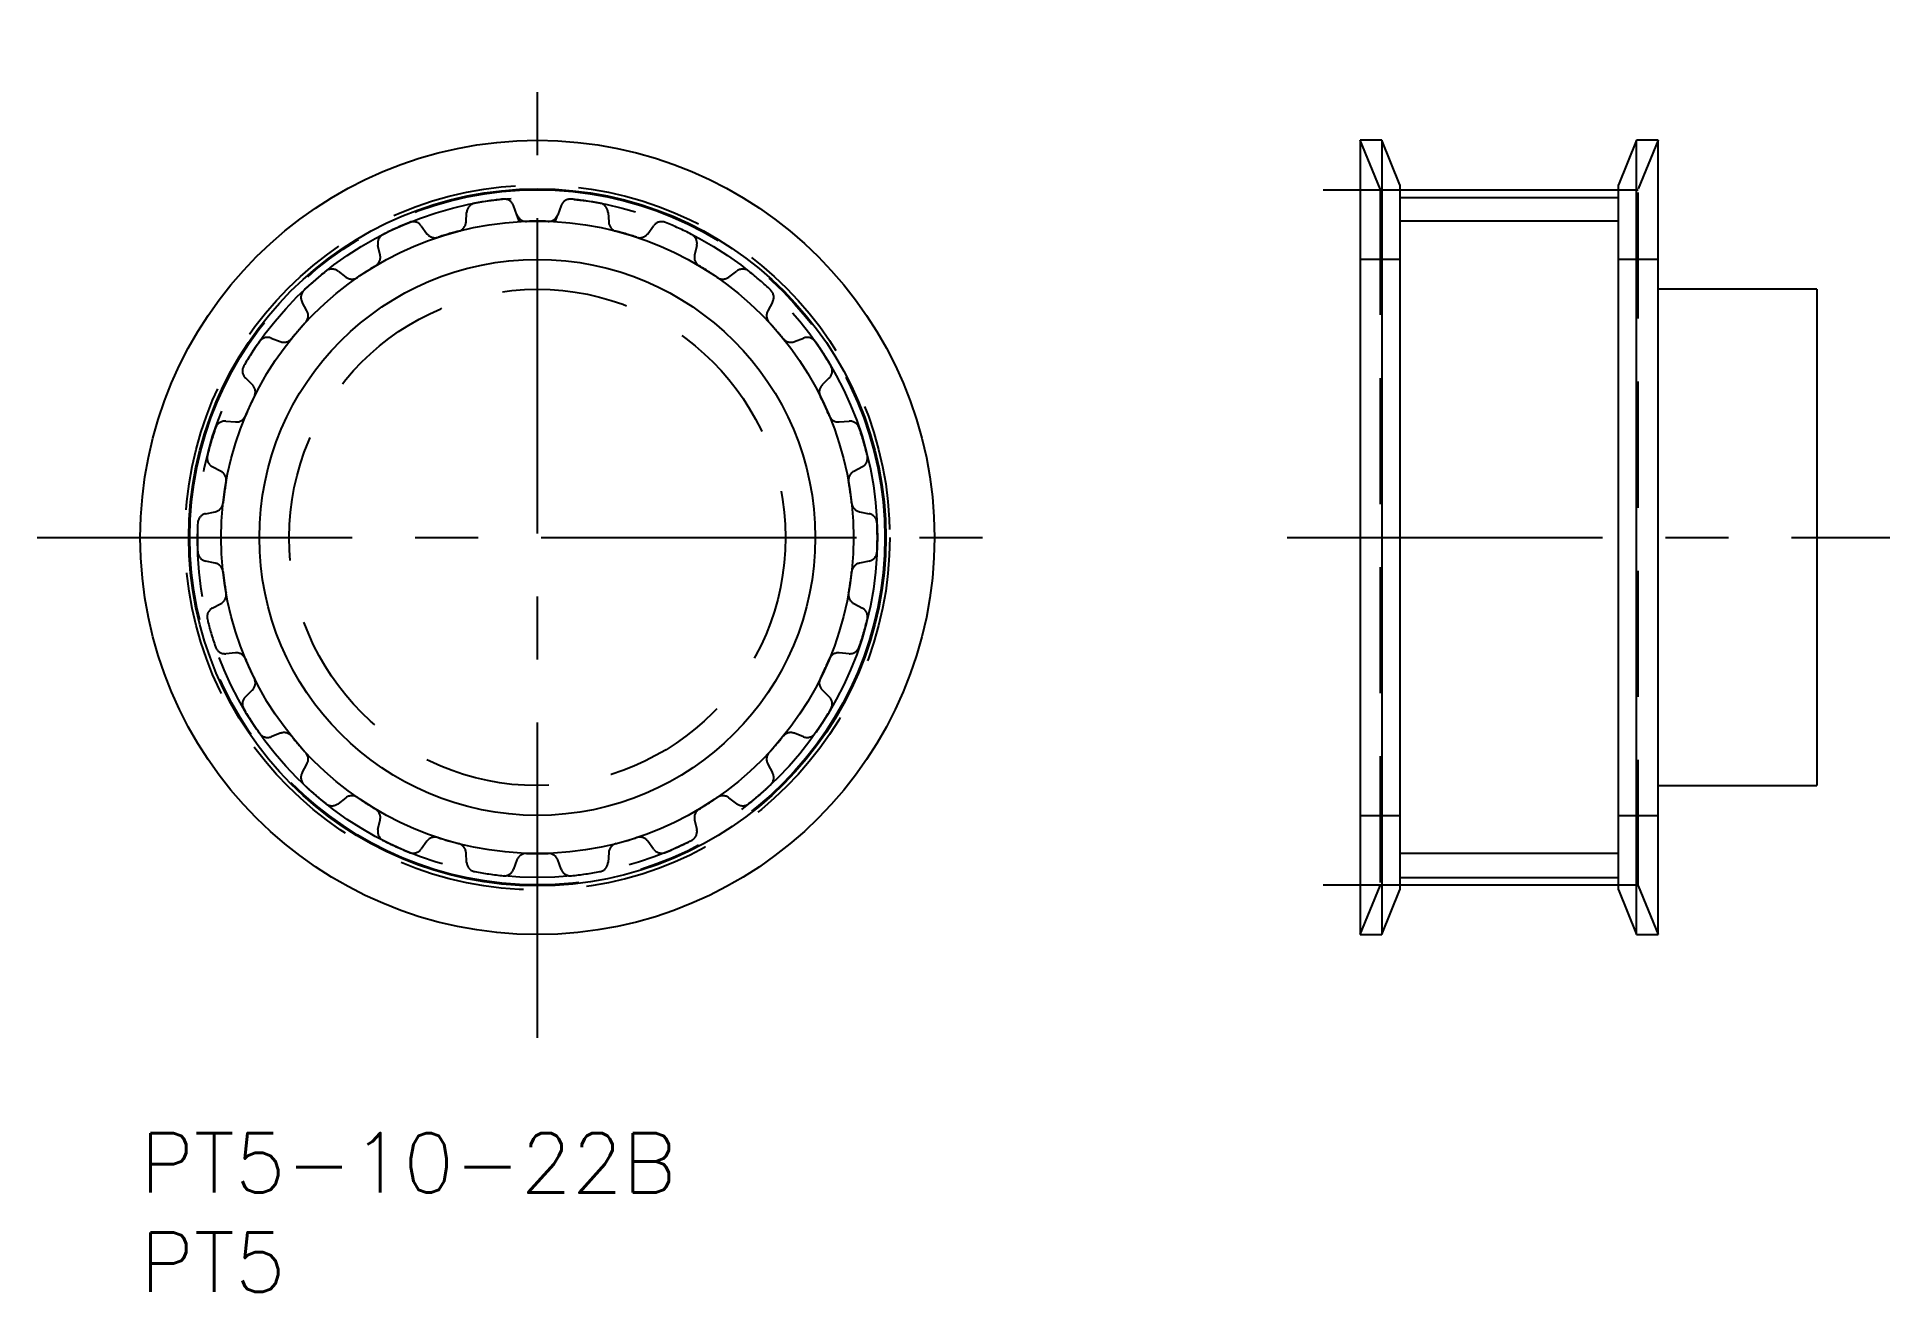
# Model space of a CAD drawing. Extents: x -5.2 to 88.1, y -8 to 55.2.
import ezdxf

# ---------------------------------------------------------------- set-up
doc = ezdxf.new("R2010")
doc.units = 0
doc.header["$LTSCALE"] = 0.5
for name, pattern in [('CENTER', [50.8, 31.75, -6.35, 6.35, -6.35]), ('DASHED', [19.05, 12.7, -6.35]), ('PHANTOM', [63.5, 31.75, -6.35, 6.35, -6.35, 6.35, -6.35])]:
    doc.linetypes.add(name, pattern=pattern)
for name, color, linetype in [('MSM_CENTER', 1, 'CENTER'), ('MSM_CONTINUOUS', 7, 'CONTINUOUS'), ('MSM_DASHED', 4, 'DASHED'), ('MSM_IMAGINARY', 6, 'PHANTOM'), ('MSM_NARROW', 5, 'CONTINUOUS'), ('MSM_PART_NUMBER', 7, 'CONTINUOUS')]:
    doc.layers.add(name, color=color, linetype=linetype)
doc.styles.get("Standard").update_dxf_attribs({"font": 'txt.shx', "height": 3, "bigfont": 'bigfont.shx'})

msp = doc.modelspace()

# ---------------------------------------------------------------- linework, layer by layer
at = {"layer": 'MSM_CENTER'}
for p, q in [((20, 4.8), (20, 55.2)), ((59.574, 47.505), (78.324, 47.505)), ((-5.2, 30), (45.2, 30)), ((57.769, 30), (88.129, 30)), ((59.574, 12.495), (78.324, 12.495))]:
    msp.add_line(p, q, dxfattribs=at)
msp.add_circle((20, 30), 17.505, dxfattribs=at)
at = {"layer": 'MSM_CONTINUOUS'}
for p, q in [((62.529, 50), (61.449, 50)), ((61.449, 50), (61.449, 10)), ((63.449, 47.75), (62.529, 50)), ((62.529, 50), (62.529, 10)), ((75.369, 50), (74.449, 47.75)), ((76.449, 50), (75.369, 50)), ((75.369, 10), (75.369, 50)), ((76.449, 10), (76.449, 50)), ((63.449, 47.75), (63.449, 12.25)), ((74.449, 12.25), (74.449, 47.75)), ((63.449, 47.125), (74.449, 47.125)), ((84.449, 42.5), (76.449, 42.5)), ((84.449, 42.5), (84.449, 17.5)), ((76.449, 17.5), (84.449, 17.5)), ((62.529, 10), (63.449, 12.25)), ((63.449, 12.875), (74.449, 12.875)), ((74.449, 12.25), (75.369, 10)), ((61.449, 10), (62.529, 10)), ((75.369, 10), (76.449, 10))]:
    msp.add_line(p, q, dxfattribs=at)
for radius in [20, 17.554, 14]:
    msp.add_circle((20, 30), radius, dxfattribs=at)
at = {"layer": 'MSM_DASHED'}
for p, q in [((62.449, 47.554), (61.449, 50)), ((76.449, 50), (75.449, 47.554)), ((18.974, 46.245), (18.804, 46.712)), ((21.196, 46.712), (21.026, 46.245)), ((62.449, 47.554), (62.449, 12.446)), ((75.449, 12.446), (75.449, 47.554)), ((16.407, 45.876), (16.439, 46.372)), ((23.561, 46.372), (23.593, 45.876)), ((14.144, 45.698), (14.439, 45.298)), ((25.561, 45.298), (25.856, 45.698)), ((12.08, 44.22), (11.971, 44.706)), ((28.029, 44.706), (27.92, 44.22)), ((63.449, 44), (61.449, 44)), ((76.449, 44), (74.449, 44)), ((9.959, 43.413), (10.355, 43.111)), ((29.645, 43.111), (30.041, 43.413)), ((8.395, 41.413), (8.153, 41.848)), ((31.847, 41.848), (31.605, 41.413)), ((6.587, 40.041), (7.052, 39.863)), ((32.948, 39.863), (33.413, 40.041)), ((5.649, 37.681), (5.295, 38.03)), ((34.705, 38.03), (34.351, 37.681)), ((4.301, 35.855), (4.797, 35.815)), ((35.203, 35.815), (35.699, 35.855)), ((4.067, 33.327), (3.628, 33.562)), ((36.372, 33.562), (35.933, 33.327)), ((3.288, 31.195), (3.775, 31.297)), ((36.225, 31.297), (36.712, 31.195)), ((3.775, 28.703), (3.288, 28.805)), ((36.712, 28.805), (36.225, 28.703)), ((3.628, 26.438), (4.067, 26.673)), ((35.933, 26.673), (36.372, 26.438)), ((4.797, 24.185), (4.301, 24.145)), ((35.699, 24.145), (35.203, 24.185)), ((5.295, 21.97), (5.649, 22.319)), ((34.351, 22.319), (34.705, 21.97)), ((7.052, 20.137), (6.587, 19.959)), ((33.413, 19.959), (32.948, 20.137)), ((8.153, 18.152), (8.395, 18.587)), ((31.605, 18.587), (31.847, 18.152)), ((10.355, 16.889), (9.959, 16.587)), ((30.041, 16.587), (29.645, 16.889)), ((61.449, 16), (63.449, 16)), ((74.449, 16), (76.449, 16)), ((11.971, 15.294), (12.08, 15.78)), ((27.92, 15.78), (28.029, 15.294)), ((14.439, 14.702), (14.144, 14.302)), ((16.439, 13.628), (16.407, 14.124)), ((23.593, 14.124), (23.561, 13.628)), ((25.856, 14.302), (25.561, 14.702)), ((18.974, 13.755), (18.804, 13.288)), ((21.196, 13.288), (21.026, 13.755)), ((61.449, 10), (62.449, 12.446)), ((75.449, 12.446), (76.449, 10))]:
    msp.add_line(p, q, dxfattribs=at)
for radius in [17.75, 12.5]:
    msp.add_circle((20, 30), radius, dxfattribs=at)
for centre, radius, start, end in [((16.938, 46.341), 0.5, 100.61344, 176.36364), ((20, 30), 17.125, 95.7502, 100.61344), ((18.334, 46.541), 0.5, 20, 95.7502), ((21.666, 46.541), 0.5, 84.2498, 160), ((20, 30), 17.125, 79.38656, 84.2498), ((23.062, 46.341), 0.5, 3.63636, 79.38656), ((20, 30), 17.125, 112.11384, 116.97707), ((13.742, 45.402), 0.5, 36.36364, 112.11384), ((15.908, 45.907), 0.5, 284.42467, 356.36364), ((19.444, 46.416), 0.5, 200, 271.93896), ((20, 30), 15.925, 88.06104, 91.93896), ((20.556, 46.416), 0.5, 268.06103, 340), ((24.092, 45.907), 0.5, 183.63636, 255.57533), ((26.258, 45.402), 0.5, 67.88616, 143.63636), ((20, 30), 17.125, 63.02293, 67.88616), ((12.458, 44.816), 0.5, 116.97707, 192.72727), ((14.842, 45.594), 0.5, 216.36364, 288.3026), ((20, 30), 15.925, 104.42467, 108.3026), ((20, 30), 15.925, 71.6974, 75.57533), ((25.158, 45.594), 0.5, 251.69739, 323.63636), ((27.542, 44.816), 0.5, 347.27273, 63.02293), ((11.593, 44.11), 0.5, 300.7883, 12.72727), ((28.407, 44.11), 0.5, 167.27273, 239.21169), ((20, 30), 17.125, 128.47747, 133.34071), ((9.656, 43.015), 0.5, 52.72727, 128.47747), ((10.658, 43.509), 0.5, 232.72727, 304.66624), ((20, 30), 15.925, 120.78831, 124.66624), ((20, 30), 15.925, 55.33376, 59.21169), ((29.342, 43.509), 0.5, 235.33376, 307.27273), ((30.344, 43.015), 0.5, 51.52253, 127.27273), ((20, 30), 17.125, 46.65929, 51.52253), ((8.59, 42.091), 0.5, 133.34071, 209.09091), ((31.41, 42.091), 0.5, 330.90909, 46.65929), ((7.958, 41.17), 0.5, 317.15194, 29.09091), ((32.042, 41.17), 0.5, 150.90909, 222.84805), ((20, 30), 15.925, 137.15195, 141.02987), ((20, 30), 15.925, 38.97013, 42.84805), ((20, 30), 17.125, 144.84111, 149.70435), ((6.408, 39.573), 0.5, 69.09091, 144.84111), ((7.23, 40.33), 0.5, 249.09091, 321.02987), ((32.77, 40.33), 0.5, 218.97012, 290.90909), ((33.592, 39.573), 0.5, 35.15889, 110.90909), ((20, 30), 17.125, 30.29565, 35.15889), ((5.645, 38.387), 0.5, 149.70435, 225.45455), ((34.355, 38.387), 0.5, 314.54545, 30.29565), ((5.299, 37.325), 0.5, 333.51558, 45.45455), ((34.701, 37.325), 0.5, 134.54545, 206.48442), ((20, 30), 15.925, 153.51558, 157.39351), ((20, 30), 15.925, 22.60649, 26.48442), ((20, 30), 17.125, 161.20475, 166.06798), ((4.262, 35.356), 0.5, 85.45455, 161.20475), ((4.837, 36.314), 0.5, 265.45455, 337.39351), ((35.163, 36.314), 0.5, 202.60649, 274.54545), ((35.738, 35.356), 0.5, 18.79525, 94.54545), ((20, 30), 17.125, 13.93202, 18.79525), ((3.864, 34.003), 0.5, 166.06798, 241.81818), ((36.136, 34.003), 0.5, 298.18182, 13.93202), ((3.831, 32.886), 0.5, 349.87921, 61.81818), ((20, 30), 15.925, 169.87922, 173.75714), ((36.169, 32.886), 0.5, 118.18182, 190.12078), ((20, 30), 15.925, 6.24286, 10.12078), ((3.39, 30.705), 0.5, 101.81818, 177.56838), ((3.672, 31.786), 0.5, 281.81818, 353.75714), ((36.328, 31.786), 0.5, 186.24285, 258.18182), ((36.61, 30.705), 0.5, 2.43162, 78.18182), ((20, 30), 17.125, 177.56838, 182.43162), ((20, 30), 17.125, 357.56838, 2.43162), ((3.39, 29.295), 0.5, 182.43162, 258.18182), ((36.61, 29.295), 0.5, 281.81818, 357.56838), ((3.672, 28.214), 0.5, 6.24285, 78.18182), ((20, 30), 15.925, 186.24286, 190.12078), ((20, 30), 15.925, 349.87922, 353.75714), ((36.328, 28.214), 0.5, 101.81818, 173.75714), ((3.831, 27.114), 0.5, 298.18182, 10.12078), ((36.169, 27.114), 0.5, 169.87921, 241.81818), ((3.864, 25.997), 0.5, 118.18182, 193.93202), ((36.136, 25.997), 0.5, 346.06798, 61.81818), ((20, 30), 17.125, 193.93202, 198.79525), ((20, 30), 17.125, 341.20475, 346.06798), ((4.262, 24.644), 0.5, 198.79525, 274.54545), ((35.738, 24.644), 0.5, 265.45455, 341.20475), ((4.837, 23.686), 0.5, 22.60649, 94.54545), ((20, 30), 15.925, 202.60649, 206.48442), ((20, 30), 15.925, 333.51558, 337.39351), ((35.163, 23.686), 0.5, 85.45455, 157.39351), ((5.299, 22.675), 0.5, 314.54545, 26.48442), ((34.701, 22.675), 0.5, 153.51558, 225.45455), ((5.645, 21.613), 0.5, 134.54545, 210.29565), ((34.355, 21.613), 0.5, 329.70435, 45.45455), ((20, 30), 17.125, 210.29565, 215.15889), ((20, 30), 17.125, 324.84111, 329.70435), ((6.408, 20.427), 0.5, 215.15889, 290.90909), ((7.23, 19.67), 0.5, 38.97012, 110.90909), ((20, 30), 15.925, 218.97013, 222.84805), ((20, 30), 15.925, 317.15195, 321.02987), ((32.77, 19.67), 0.5, 69.09091, 141.02987), ((33.592, 20.427), 0.5, 249.09091, 324.84111), ((7.958, 18.83), 0.5, 330.90909, 42.84805), ((32.042, 18.83), 0.5, 137.15194, 209.09091), ((8.59, 17.909), 0.5, 150.90909, 226.65929), ((31.41, 17.909), 0.5, 313.34071, 29.09091), ((20, 30), 17.125, 226.65929, 231.52253), ((10.658, 16.491), 0.5, 55.33376, 127.27273), ((20, 30), 15.925, 235.33376, 239.21169), ((20, 30), 15.925, 300.78831, 304.66624), ((29.342, 16.491), 0.5, 52.72727, 124.66624), ((20, 30), 17.125, 308.47747, 313.34071), ((9.656, 16.985), 0.5, 231.52253, 307.27273), ((11.593, 15.89), 0.5, 347.27273, 59.21169), ((28.407, 15.89), 0.5, 120.7883, 192.72727), ((30.344, 16.985), 0.5, 232.72727, 308.47747), ((12.458, 15.184), 0.5, 167.27273, 243.02293), ((27.542, 15.184), 0.5, 296.97707, 12.72727), ((20, 30), 17.125, 243.02293, 247.88616), ((13.742, 14.598), 0.5, 247.88616, 323.63636), ((14.842, 14.406), 0.5, 71.69739, 143.63636), ((20, 30), 15.925, 251.6974, 255.57533), ((15.908, 14.093), 0.5, 3.63636, 75.57533), ((19.444, 13.584), 0.5, 88.06103, 160), ((20, 30), 15.925, 268.06104, 271.93896), ((20.556, 13.584), 0.5, 20, 91.93896), ((24.092, 14.093), 0.5, 104.42467, 176.36364), ((20, 30), 15.925, 284.42467, 288.3026), ((25.158, 14.406), 0.5, 36.36364, 108.3026), ((26.258, 14.598), 0.5, 216.36364, 292.11384), ((20, 30), 17.125, 292.11384, 296.97707), ((16.938, 13.659), 0.5, 183.63636, 259.38656), ((20, 30), 17.125, 259.38656, 264.2498), ((18.334, 13.459), 0.5, 264.2498, 340), ((21.666, 13.459), 0.5, 200, 275.7502), ((20, 30), 17.125, 275.7502, 280.61344), ((23.062, 13.659), 0.5, 280.61344, 356.36364)]:
    msp.add_arc(centre, radius, start, end, dxfattribs=at)
at = {"layer": 'MSM_IMAGINARY'}
msp.add_circle((20, 30), 17.125, dxfattribs=at)
at = {"layer": 'MSM_NARROW'}
for p, q in [((19.1, 45.9), (18.974, 46.245)), ((20.9, 45.9), (21.026, 46.245)), ((74.449, 45.925), (63.449, 45.925)), ((74.449, 14.075), (63.449, 14.075))]:
    msp.add_line(p, q, dxfattribs=at)
msp.add_circle((20, 30), 15.925, dxfattribs=at)
for start, end in [(91.93896, 93.23979), (86.76021, 88.06103)]:
    msp.add_arc((20, 30), 15.925, start, end, dxfattribs=at)

# ---------------------------------------------------------------- texts
at = {"layer": 'MSM_PART_NUMBER'}
for s, p in [('PT5-10-22B', (0, -3)), ('PT5', (0, -8))]:
    msp.add_text(s, height=3, dxfattribs=at).set_placement(p)

doc.saveas('drawing.dxf')
